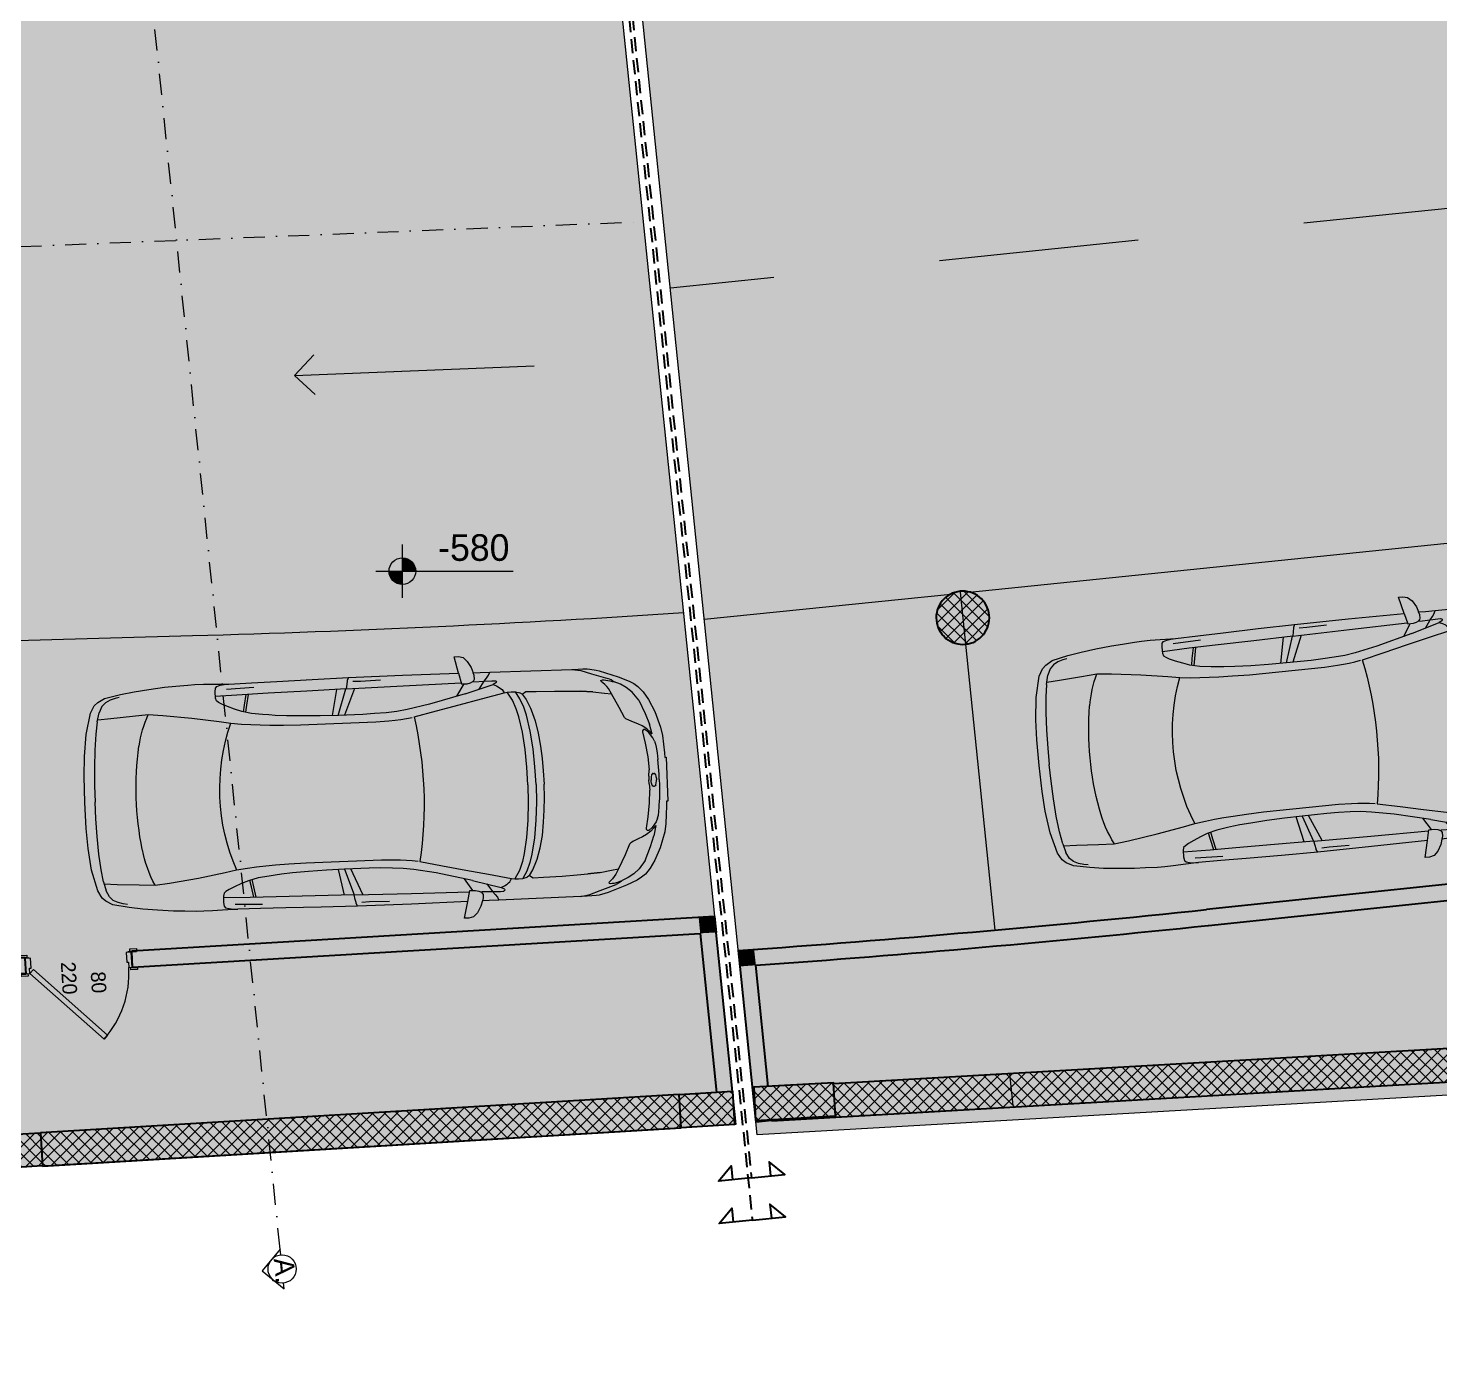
# Model space of a CAD drawing. Header units: millimetres. Extents: x 635850 to 824661, y -5878409 to -5774454.
# Drawn here: x 673548 to 684148, y -5827217 to -5817162 of the extents above; entities that cross this region are included whole.
import ezdxf

# ---------------------------------------------------------------- set-up
doc = ezdxf.new("R2010")
doc.units = ezdxf.units.MM
doc.header["$MEASUREMENT"] = 0
for name, pattern in [('A - Long Dashed', [2750, 1500, -1250]), ('Dot & Dashed', [335.138881, 158.75, -88.194444, 0, -88.194437]), ('Hidden Line', [158.75, 105.833333, -52.916667])]:
    doc.linetypes.add(name, pattern=pattern)
for name, color, linetype, lineweight, true_color in [('0_Pen_No__102', 7, 'Continuous', 13, 0xcccccc), ('0_Pen_No__82', 7, 'Continuous', 20, 0xaaaaaa), ('A - Ndertesa 1 - Veturat_Pen_No__102', 7, 'Continuous', 13, 0xcccccc), ('A - Ndertesa 2 - 2D Drafting_Pen_No__102', 7, 'Continuous', 13, 0xcccccc), ('A - Ndertesa 2 - 2D Drafting_Pen_No__82', 7, 'Continuous', 20, 0xaaaaaa), ('A - Ndertesa 2 - Muret_Pen_No__102', 7, 'Continuous', 13, 0xcccccc), ('A - Ndertesa 2 - Muret_Pen_No__82', 7, 'Continuous', 20, 0xaaaaaa), ('A - Ndertesa 2 - Veturat_Pen_No__102', 7, 'Continuous', 13, 0xcccccc), ('A - Ndertesa 2 - Vija e Prerjes_Pen_No__48', 7, 'Continuous', 25, 0xa80f02), ('A - Ndertesa 3 - Bodrumi -1_Pen_No__102', 7, 'Continuous', 13, 0xcccccc), ('A - Ndertesa 3 - Veturat_Pen_No__102', 7, 'Continuous', 13, 0xcccccc), ('A - Ndertesa 3 -Muret_Pen_No__82', 7, 'Continuous', 20, 0xaaaaaa), ('ARCHICAD Door Markers_Pen_No__112', 7, 'Continuous', 13, 0xd5aaaa)]:
    doc.layers.add(name, color=color, linetype=linetype, lineweight=lineweight, true_color=true_color)
for name, color, linetype, lineweight in [('0_Pen_No__22', 8, 'Continuous', 35), ('A - Ndertesa 2 - 2D Drafting_Pen_No__121', 255, 'Continuous', 0), ('A - Ndertesa 2 - 2D Drafting_Pen_No__2', 8, 'Continuous', 15), ('A - Ndertesa 2 - 2D Drafting_Pen_No__6', 5, 'Continuous', 35), ('A - Ndertesa 2 - Kuotat_Pen_No__101', 252, 'Continuous', 13), ('A - Ndertesa 2 - Muret_Pen_No__22', 8, 'Continuous', 35), ('A - Ndertesa 3 -Muret_Pen_No__22', 8, 'Continuous', 35), ('A - Ndërtesa 2 - Shtyllat_Pen_No__101', 252, 'Continuous', 13), ('A - Ndërtesa 2 - Shtyllat_Pen_No__22', 8, 'Continuous', 35), ('A-Ndertesa 3-Fill Bodrumi_Pen_No__121', 255, 'Continuous', 0), ('A-Ndertesa 3-Fill Bodrumi_Pen_No__2', 8, 'Continuous', 15), ('A-Ndertesa 3-Shyllat ndihmese_Pen_No__101', 252, 'Continuous', 13), ('A-Ndertesa 3-Shyllat ndihmese_Pen_No__22', 8, 'Continuous', 35), ('ARCHICAD Doors_Pen_No__22', 8, 'Continuous', 35), ('ARCHICAD Doors_Pen_No__42', 8, 'Continuous', 25), ('Drawing & Figure_Pen_No__6', 5, 'Continuous', 35)]:
    doc.layers.add(name, color=color, linetype=linetype, lineweight=lineweight)
for name, color, linetype in [('A - Ndertesa 2 - 2D Drafting', 7, 'Continuous'), ('A - Ndertesa 2 - Kuotat', 7, 'Continuous'), ('A - Ndertesa 2 - Muret', 7, 'Continuous'), ('A - Ndertesa 2 - Vija e Prerjes', 7, 'Continuous'), ('A - Ndertesa 3 -Muret', 7, 'Continuous'), ('A - Ndërtesa 2 - Shtyllat', 7, 'Continuous'), ('A-Ndertesa 3-Shyllat ndihmese', 7, 'Continuous'), ('ARCHICAD Door Markers', 7, 'Continuous'), ('ARCHICAD Doors', 7, 'Continuous')]:
    doc.layers.add(name, color=color, linetype=linetype)
doc.styles.add('GENERATED_STYLE_1', font='GOTHIC.TTF')
pattern_1 = [(45, (664183.82, -5827429.525), (-45.96194, 45.96194), []), (135, (664183.82, -5827429.525), (45.96194, 45.96194), [])]

# ---------------------------------------------------------------- blocks, each defined once
blk = doc.blocks.new('Wall_68', base_point=(648435, -5827217))
at = {"layer": 'A - Ndertesa 2 - Muret_Pen_No__82', "linetype": 'Continuous', "lineweight": 20, "true_color": 0xaaaaaa}
h = blk.add_hatch(dxfattribs=at)
h.set_pattern_fill('Concrete_Block', color=253, style=0, pattern_type=2)
h.set_pattern_definition(pattern_1)
h.paths.add_polyline_path([(673641, -5825459), (673656, -5825709), (678452, -5825422), (678437, -5825172)])
at = {"layer": 'A - Ndertesa 2 - Muret_Pen_No__22', "color": 8, "linetype": 'Continuous', "lineweight": 35, "flags": 128}
for points in [[(678437, -5825172), (673641, -5825459)], [(673656, -5825709), (678452, -5825422)]]:
    blk.add_lwpolyline(points, dxfattribs=at)
blk = doc.blocks.new('Door 25_2')
at = {"layer": 'ARCHICAD Doors_Pen_No__22', "color": 8, "linetype": 'Continuous', "lineweight": 35}
for p, q in [((-400, 0), (-437, 0)), ((-400, 0), (-437, 0)), ((-400, 0), (-400, -115)), ((-400, 0), (-400, -115)), ((400, 0), (400, -115)), ((400, 0), (400, -115)), ((400, 0), (437, 0)), ((400, 0), (437, 0)), ((-400, -120), (-437, -120)), ((-400, -120), (-437, -120)), ((-400, -115), (-400, -120)), ((-400, -115), (-400, -120)), ((400, -115), (400, -120)), ((400, -115), (400, -120)), ((400, -120), (437, -120)), ((400, -120), (437, -120))]:
    blk.add_line(p, q, dxfattribs=at)
at = {"layer": 'ARCHICAD Doors_Pen_No__42', "color": 8, "linetype": 'Continuous', "lineweight": 25}
for p, q in [((-182, 498), (-154, 526)), ((344, -28), (-182, 498)), ((-154, 526), (372, 0)), ((-437, 0), (-437, 19)), ((-437, 19), (-387, 19)), ((-387, 0), (-437, 0)), ((-372, 0), (-400, 0)), ((-400, 0), (-400, -115)), ((-387, 19), (-387, 0)), ((-372, -40), (-372, 0)), ((372, 0), (344, -28)), ((400, 0), (372, 0)), ((372, 0), (372, -40)), ((387, 19), (437, 19)), ((387, 0), (387, 19)), ((437, 0), (387, 0)), ((400, -115), (400, 0)), ((437, 19), (437, 0)), ((-360, -40), (-372, -40)), ((-360, -115), (-360, -40)), ((372, -40), (360, -40)), ((360, -40), (360, -115)), ((-437, -139), (-437, -120)), ((-437, -120), (-387, -120)), ((-387, -139), (-437, -139)), ((-400, -120), (-400, -115)), ((-400, -115), (-375, -115)), ((-400, -115), (-360, -115)), ((-375, -120), (-400, -120)), ((-387, -120), (-387, -139)), ((-375, -115), (-375, -120)), ((360, -115), (400, -115)), ((375, -120), (375, -115)), ((375, -115), (400, -115)), ((400, -120), (375, -120)), ((387, -120), (437, -120)), ((387, -139), (387, -120)), ((437, -139), (387, -139)), ((400, -115), (400, -120)), ((437, -120), (437, -139))]:
    blk.add_line(p, q, dxfattribs=at)
blk.add_arc((372, 0), 744, 135, 180, dxfattribs=at)
blk = doc.blocks.new('D Marker 25_7')
at = {"layer": 'ARCHICAD Door Markers_Pen_No__112', "color": 9, "lineweight": 13, "true_color": 0xd5aaaa, "char_height": 110, "attachment_point": 7, "rotation": 270, "style": 'GENERATED_STYLE_1'}
for s, insert in [('\\A1;{\\pql;\\pt0;\\fCentury Gothic|b0|i0|c0|p34;220\\fCentury Gothic|b0|i0|c0|p34;\\A1{\\H.66x;\\S^  ;}\\fCentury Gothic|b0|i0|c0|p34;\\fCentury Gothic|b0|i0|c0|p34;}', (-168, -50)), ('\\A1;{\\pql;\\pt0;\\fCentury Gothic|b0|i0|c0|p34;80\\fCentury Gothic|b0|i0|c0|p34;\\A1{\\H.66x;\\S^  ;}\\fCentury Gothic|b0|i0|c0|p34;\\fCentury Gothic|b0|i0|c0|p34;}', (52, -136))]:
    blk.add_mtext(s, dxfattribs=dict(at, insert=insert))
blk = doc.blocks.new('Wall_76', base_point=(657687, -5825213))
at = {"layer": 'A - Ndertesa 2 - Muret_Pen_No__102', "linetype": 'Continuous', "lineweight": 0, "true_color": 0xcccccc}
for points in [[(674325, -5824097), (674332, -5824217), (678594, -5823962), (678582, -5823842)], [(678582, -5823842), (678594, -5823962), (678702, -5823835)], [(678594, -5823962), (678714, -5823955), (678702, -5823835)], [(673007, -5824176), (673014, -5824296), (673533, -5824265), (673526, -5824145)], [(663934, -5824719), (663941, -5824838), (672215, -5824343), (672208, -5824224)], [(658798, -5825026), (658805, -5825146), (663142, -5824886), (663135, -5824766)], [(657675, -5825093), (657807, -5825205), (657795, -5825086)], [(657675, -5825093), (657687, -5825213), (657807, -5825205)], [(657795, -5825086), (657807, -5825205), (658007, -5825193), (658000, -5825074)]]:
    blk.add_hatch(color=254, dxfattribs=at).paths.add_polyline_path(points)
at = {"layer": 'A - Ndertesa 2 - Muret_Pen_No__22', "color": 8, "linetype": 'Continuous', "lineweight": 35}
for p, q in [((673007, -5824176), (673044, -5824174)), ((673007, -5824181), (673007, -5824176)), ((673526, -5824145), (673489, -5824147)), ((673526, -5824150), (673526, -5824145)), ((673533, -5824265), (673526, -5824150)), ((674325, -5824097), (674362, -5824095)), ((674325, -5824102), (674325, -5824097)), ((674332, -5824217), (674325, -5824102)), ((672208, -5824224), (672171, -5824226)), ((672209, -5824229), (672208, -5824224)), ((672215, -5824343), (672209, -5824229)), ((673014, -5824296), (673007, -5824181)), ((673533, -5824265), (673496, -5824267)), ((674332, -5824217), (674369, -5824215)), ((672215, -5824343), (672179, -5824346)), ((673014, -5824296), (673051, -5824294)), ((663135, -5824766), (663098, -5824769)), ((663136, -5824771), (663135, -5824766)), ((663142, -5824886), (663136, -5824771)), ((663934, -5824719), (663971, -5824716)), ((663934, -5824724), (663934, -5824719)), ((663941, -5824838), (663934, -5824724)), ((663142, -5824886), (663105, -5824888)), ((663941, -5824838), (663978, -5824836)), ((658798, -5825026), (658835, -5825024)), ((658000, -5825074), (657963, -5825076)), ((658000, -5825079), (658000, -5825074)), ((658007, -5825193), (658000, -5825079)), ((658799, -5825031), (658798, -5825026)), ((658805, -5825146), (658799, -5825031)), ((658007, -5825193), (657970, -5825196)), ((658805, -5825146), (658842, -5825143))]:
    blk.add_line(p, q, dxfattribs=at)
at = {"layer": 'A - Ndertesa 2 - Muret_Pen_No__22', "color": 8, "linetype": 'Continuous', "lineweight": 35, "flags": 128}
for points in [[(678702, -5823835), (674325, -5824097)], [(678702, -5823835), (678714, -5823955)], [(674332, -5824217), (678594, -5823962)], [(673526, -5824145), (673007, -5824176)], [(672208, -5824224), (663934, -5824719)], [(673334, -5824277), (673533, -5824265)], [(668135, -5824588), (672215, -5824343)], [(673014, -5824296), (673214, -5824284)], [(663941, -5824838), (668015, -5824595)], [(663135, -5824766), (658798, -5825026)], [(658805, -5825146), (662823, -5824905)], [(662943, -5824898), (663142, -5824886)], [(658000, -5825074), (657675, -5825093)], [(657675, -5825093), (657687, -5825213)], [(657807, -5825205), (658007, -5825193)]]:
    blk.add_lwpolyline(points, dxfattribs=at)
at = {"layer": 'ARCHICAD Door Markers', "color": 161, "lineweight": 25, "true_color": 0x40a5ff, "rotation": 3.423187682940103}
for p in [(673925, -5824121), (672608, -5824200), (663534, -5824743), (658399, -5825050)]:
    blk.add_blockref('D Marker 25_7', p, dxfattribs=at)
at = {"layer": 'ARCHICAD Doors', "color": 21, "linetype": 'Continuous', "lineweight": 18, "true_color": 0xff9955, "xscale": -1, "zscale": 1000, "rotation": 183.4231876829401}
blk.add_blockref('Door 25_2', (672615, -5824320), dxfattribs=at)
at = {"layer": 'ARCHICAD Doors', "color": 21, "linetype": 'Continuous', "lineweight": 18, "true_color": 0xff9955, "zscale": 1000, "rotation": 183.4231876829401}
for p in [(673932, -5824241), (663542, -5824862), (658406, -5825170)]:
    blk.add_blockref('Door 25_2', p, dxfattribs=at)
blk = doc.blocks.new('Wall_86', base_point=(678837, -5825148))
at = {"layer": 'A - Ndertesa 2 - Muret_Pen_No__102', "linetype": 'Continuous', "lineweight": 0, "true_color": 0xcccccc}
blk.add_hatch(color=254, dxfattribs=at).paths.add_polyline_path([(678714, -5823955), (678594, -5823962), (678717, -5825156), (678837, -5825148)])
at = {"layer": 'A - Ndertesa 2 - Muret_Pen_No__22', "color": 8, "linetype": 'Continuous', "lineweight": 35, "flags": 128}
for points in [[(678594, -5823962), (678717, -5825156)], [(678837, -5825148), (678714, -5823955)]]:
    blk.add_lwpolyline(points, dxfattribs=at)
blk = doc.blocks.new('Wall_92', base_point=(706796, -5823780))
at = {"layer": 'A - Ndertesa 3 -Muret_Pen_No__82', "linetype": 'Continuous', "lineweight": 20, "true_color": 0xaaaaaa}
h = blk.add_hatch(dxfattribs=at)
h.set_pattern_fill('Concrete_Block', color=253, style=0, pattern_type=2)
h.set_pattern_definition(pattern_1)
h.paths.add_polyline_path([(679610, -5825333), (679131, -5825361), (679132, -5825369), (687240, -5824904), (687226, -5824654), (679596, -5825092)])
at = {"layer": 'A - Ndertesa 3 -Muret_Pen_No__22', "color": 8, "linetype": 'Continuous', "lineweight": 35, "flags": 128}
for points in [[(687226, -5824654), (679596, -5825092)], [(679132, -5825369), (687240, -5824904)]]:
    blk.add_lwpolyline(points, dxfattribs=at)
blk = doc.blocks.new('Door 25')
at = {"layer": 'ARCHICAD Doors_Pen_No__22', "color": 8, "linetype": 'Continuous', "lineweight": 35}
for p, q in [((-400, 5), (-437, 5)), ((-400, 5), (-437, 5)), ((-400, 0), (-400, 5)), ((-400, 0), (-400, 5)), ((-400, -115), (-400, 0)), ((-400, -115), (-400, 0)), ((400, 0), (400, 5)), ((400, 0), (400, 5)), ((400, 5), (437, 5)), ((400, 5), (437, 5)), ((400, -115), (400, 0)), ((400, -115), (400, 0)), ((-400, -115), (-437, -115)), ((-400, -115), (-437, -115)), ((400, -115), (437, -115)), ((400, -115), (437, -115))]:
    blk.add_line(p, q, dxfattribs=at)
at = {"layer": 'ARCHICAD Doors_Pen_No__42', "color": 8, "linetype": 'Continuous', "lineweight": 25}
for p, q in [((-182, 498), (-154, 526)), ((344, -28), (-182, 498)), ((-154, 526), (372, 0)), ((-387, 24), (-437, 24)), ((-437, 24), (-437, 5)), ((-437, 5), (-387, 5)), ((-375, 5), (-400, 5)), ((-400, 5), (-400, 0)), ((-400, 0), (-375, 0)), ((-372, 0), (-400, 0)), ((-400, 0), (-400, -115)), ((-387, 5), (-387, 24)), ((-375, 0), (-375, 5)), ((-372, -40), (-372, 0)), ((372, 0), (344, -28)), ((400, 0), (372, 0)), ((372, 0), (372, -40)), ((400, 5), (375, 5)), ((375, 5), (375, 0)), ((375, 0), (400, 0)), ((437, 24), (387, 24)), ((387, 24), (387, 5)), ((387, 5), (437, 5)), ((400, 0), (400, 5)), ((400, -115), (400, 0)), ((437, 5), (437, 24)), ((-360, -40), (-372, -40)), ((-360, -115), (-360, -40)), ((372, -40), (360, -40)), ((360, -40), (360, -115)), ((-387, -115), (-437, -115)), ((-437, -115), (-437, -134)), ((-437, -134), (-387, -134)), ((-400, -115), (-360, -115)), ((-387, -134), (-387, -115)), ((360, -115), (400, -115)), ((437, -115), (387, -115)), ((387, -115), (387, -134)), ((387, -134), (437, -134)), ((437, -134), (437, -115))]:
    blk.add_line(p, q, dxfattribs=at)
blk.add_arc((372, 0), 744, 135, 180, dxfattribs=at)
blk = doc.blocks.new('D Marker 25_2')
at = {"layer": 'ARCHICAD Door Markers_Pen_No__112', "color": 9, "lineweight": 13, "true_color": 0xd5aaaa, "char_height": 110, "attachment_point": 7, "rotation": 90, "style": 'GENERATED_STYLE_1'}
for s, insert in [('\\A1;{\\pql;\\pt0;\\fCentury Gothic|b0|i0|c0|p34;80\\fCentury Gothic|b0|i0|c0|p34;\\A1{\\H.66x;\\S^  ;}\\fCentury Gothic|b0|i0|c0|p34;\\fCentury Gothic|b0|i0|c0|p34;}', (-52, 16)), ('\\A1;{\\pql;\\pt0;\\fCentury Gothic|b0|i0|c0|p34;220\\fCentury Gothic|b0|i0|c0|p34;\\A1{\\H.66x;\\S^  ;}\\fCentury Gothic|b0|i0|c0|p34;\\fCentury Gothic|b0|i0|c0|p34;}', (168, -70))]:
    blk.add_mtext(s, dxfattribs=dict(at, insert=insert))
blk = doc.blocks.new('Wall_119', base_point=(706735, -5821229))
at = {"layer": '0_Pen_No__102', "linetype": 'Continuous', "lineweight": 0, "true_color": 0xcccccc}
for points in [[(706520, -5821252), (706533, -5821371), (706628, -5821361), (706616, -5821242)], [(700299, -5821904), (700311, -5822024), (705737, -5821455), (705725, -5821335)], [(700083, -5821927), (700095, -5822046), (700192, -5822036), (700180, -5821917)], [(693767, -5822590), (693780, -5822709), (699300, -5822130), (699287, -5822011)], [(687204, -5823278), (687216, -5823397), (692984, -5822792), (692972, -5822673)], [(682397, -5823782), (682410, -5823902), (686420, -5823481), (686408, -5823362)]]:
    blk.add_hatch(color=254, dxfattribs=at).paths.add_polyline_path(points)
at = {"layer": '0_Pen_No__22', "color": 8, "linetype": 'Continuous', "lineweight": 35}
for p, q in [((706520, -5821252), (706557, -5821248)), ((706520, -5821252), (706532, -5821366)), ((705725, -5821335), (705688, -5821339)), ((705725, -5821335), (705737, -5821450)), ((706532, -5821366), (706533, -5821371)), ((706533, -5821371), (706570, -5821367)), ((705737, -5821455), (705700, -5821459)), ((705737, -5821450), (705737, -5821455)), ((700083, -5821927), (700120, -5821923)), ((700083, -5821927), (700095, -5822042)), ((699287, -5822011), (699250, -5822014)), ((699287, -5822011), (699299, -5822125)), ((700095, -5822042), (700095, -5822046)), ((700095, -5822046), (700132, -5822043)), ((699300, -5822130), (699263, -5822134)), ((699299, -5822125), (699300, -5822130)), ((693767, -5822590), (693804, -5822586)), ((692972, -5822673), (692935, -5822677)), ((692972, -5822673), (692984, -5822787)), ((693767, -5822590), (693779, -5822704)), ((692984, -5822792), (692948, -5822796)), ((692984, -5822787), (692984, -5822792)), ((693779, -5822704), (693780, -5822709)), ((693780, -5822709), (693817, -5822705)), ((687204, -5823278), (687240, -5823274)), ((687204, -5823278), (687216, -5823393)), ((686408, -5823362), (686371, -5823365)), ((686408, -5823362), (686420, -5823476)), ((687216, -5823393), (687216, -5823397)), ((687216, -5823397), (687253, -5823394)), ((686420, -5823481), (686384, -5823485)), ((686420, -5823476), (686420, -5823481))]:
    blk.add_line(p, q, dxfattribs=at)
at = {"layer": '0_Pen_No__22', "color": 8, "linetype": 'Continuous', "lineweight": 35, "flags": 128}
for points in [[(706616, -5821242), (706520, -5821252)], [(705725, -5821335), (700299, -5821904)], [(706533, -5821371), (706628, -5821361)], [(700311, -5822024), (705737, -5821455)], [(700180, -5821917), (700083, -5821927)], [(699287, -5822011), (693767, -5822590)], [(700095, -5822046), (700192, -5822036)], [(693999, -5822686), (699300, -5822130)], [(692972, -5822673), (687204, -5823278)], [(687435, -5823375), (692984, -5822792)], [(693780, -5822709), (693879, -5822699)], [(686408, -5823362), (682397, -5823782)], [(687216, -5823397), (687316, -5823387)], [(682410, -5823902), (686420, -5823481)]]:
    blk.add_lwpolyline(points, dxfattribs=at)
at = {"layer": 'ARCHICAD Door Markers', "color": 161, "lineweight": 25, "true_color": 0x40a5ff, "rotation": 185.9883598797907}
for p in [(706135, -5821413), (699697, -5822088), (693382, -5822751), (686818, -5823439)]:
    blk.add_blockref('D Marker 25_2', p, dxfattribs=at)
at = {"layer": 'ARCHICAD Doors', "color": 21, "linetype": 'Continuous', "lineweight": 18, "true_color": 0xff9955, "xscale": -0.9999999999999997, "zscale": 1000, "rotation": 185.9883598797907}
for p in [(706134, -5821408), (699697, -5822083), (693382, -5822746), (686818, -5823434)]:
    blk.add_blockref('Door 25', p, dxfattribs=at)
blk = doc.blocks.new('Wall_120', base_point=(678881, -5824090))
at = {"layer": '0_Pen_No__102', "linetype": 'Continuous', "lineweight": 0, "true_color": 0xcccccc}
for points in [[(679013, -5824201, 0.008308), (682410, -5823902), (682397, -5823782, -0.008318), (679000, -5824082)], [(679000, -5824082, -0.000293), (678881, -5824090), (679013, -5824201)], [(679013, -5824201), (678881, -5824090), (678893, -5824210, 0.000292)]]:
    blk.add_hatch(color=254, dxfattribs=at).paths.add_polyline_path(points)
at = {"layer": '0_Pen_No__22', "color": 8, "linetype": 'Continuous', "lineweight": 35, "flags": 128}
blk.add_lwpolyline([(678881, -5824090), (678893, -5824210)], dxfattribs=at)
at = {"layer": '0_Pen_No__22', "color": 8, "linetype": 'Continuous', "lineweight": 35}
for radius, start in [(102500, 274.01505), (102620, 274.08424)]:
    blk.add_arc((671704, -5721842), radius, start, 275.98836, dxfattribs=at)
blk = doc.blocks.new('Wall_121', base_point=(678881, -5824090))
at = {"layer": '0_Pen_No__102', "linetype": 'Continuous', "lineweight": 0, "true_color": 0xcccccc}
for points in [[(678893, -5824210), (679011, -5825359), (678997, -5825118), (679106, -5825112), (679013, -5824201, -0.000292)], [(679012, -5825368), (679013, -5825377), (679132, -5825365), (679131, -5825361)]]:
    blk.add_hatch(color=254, dxfattribs=at).paths.add_polyline_path(points)
at = {"layer": '0_Pen_No__22', "color": 8, "linetype": 'Continuous', "lineweight": 35, "flags": 128}
for points in [[(678893, -5824210), (679011, -5825359)], [(679106, -5825112), (679013, -5824201)], [(679012, -5825368), (679013, -5825377)], [(679013, -5825377), (679132, -5825365)], [(679132, -5825365), (679131, -5825361)]]:
    blk.add_lwpolyline(points, dxfattribs=at)
blk = doc.blocks.new('Column_71', base_point=(673449, -5825596))
at = {"layer": 'A - Ndërtesa 2 - Shtyllat_Pen_No__101', "linetype": 'Continuous', "lineweight": 13}
h = blk.add_hatch(dxfattribs=at)
h.set_pattern_fill('Concrete_Block', color=252, style=0, pattern_type=2)
h.set_pattern_definition(pattern_1)
h.paths.add_polyline_path([(673242, -5825483), (673257, -5825733), (673656, -5825709), (673641, -5825459)])
at = {"layer": 'A - Ndërtesa 2 - Shtyllat_Pen_No__22', "color": 8, "linetype": 'Continuous', "lineweight": 35, "flags": 128}
blk.add_lwpolyline([(673242, -5825483), (673641, -5825459), (673656, -5825709), (673257, -5825733)], close=True, dxfattribs=at)
blk = doc.blocks.new('Column_72', base_point=(678644, -5825285))
at = {"layer": 'A - Ndërtesa 2 - Shtyllat_Pen_No__101', "linetype": 'Continuous', "lineweight": 13}
h = blk.add_hatch(dxfattribs=at)
h.set_pattern_fill('Concrete_Block', color=252, style=0, pattern_type=2)
h.set_pattern_definition(pattern_1)
h.paths.add_polyline_path([(678437, -5825172), (678452, -5825422), (678851, -5825398), (678837, -5825148)])
at = {"layer": 'A - Ndërtesa 2 - Shtyllat_Pen_No__22', "color": 8, "linetype": 'Continuous', "lineweight": 35, "flags": 128}
blk.add_lwpolyline([(678437, -5825172), (678837, -5825148), (678851, -5825398), (678452, -5825422)], close=True, dxfattribs=at)
blk = doc.blocks.new('Column_147', base_point=(680565, -5821591))
at = {"layer": 'A-Ndertesa 3-Shyllat ndihmese_Pen_No__101', "linetype": 'Continuous', "lineweight": 13}
h = blk.add_hatch(dxfattribs=at)
h.set_pattern_fill('Concrete_Block', color=252, style=0, pattern_type=2)
h.set_pattern_definition(pattern_1)
h.paths.add_polyline_path([(680367, -5821611, 0.414214), (680586, -5821790, 0.414214), (680764, -5821571, 0.414214), (680545, -5821392, 0.414214)])
at = {"layer": 'A-Ndertesa 3-Shyllat ndihmese_Pen_No__22', "color": 8, "linetype": 'Continuous', "lineweight": 35, "flags": 128}
blk.add_lwpolyline([(680367, -5821611, 0.414214), (680586, -5821790, 0.414214), (680764, -5821571, 0.414214), (680545, -5821392, 0.414214)], format="xyb", close=True, dxfattribs=at)
blk = doc.blocks.new('Column_152', base_point=(679304, -5825226))
at = {"layer": 'A-Ndertesa 3-Shyllat ndihmese_Pen_No__101', "linetype": 'Continuous', "lineweight": 13}
h = blk.add_hatch(dxfattribs=at)
h.set_pattern_fill('Concrete_Block', color=252, style=0, pattern_type=2)
h.set_pattern_definition(pattern_1)
h.paths.add_polyline_path([(679011, -5825368), (679610, -5825333), (679596, -5825084), (678997, -5825118)])
at = {"layer": 'A-Ndertesa 3-Shyllat ndihmese_Pen_No__22', "color": 8, "linetype": 'Continuous', "lineweight": 35, "flags": 128}
blk.add_lwpolyline([(679011, -5825368), (679610, -5825333), (679596, -5825084), (678997, -5825118)], close=True, dxfattribs=at)
blk = doc.blocks.new('Car 05 25')
at = {"layer": 'A - Ndertesa 1 - Veturat_Pen_No__102', "color": 254, "linetype": 'Continuous', "lineweight": 13, "true_color": 0xcccccc}
for p, q in [((1130, 859), (1121, 838)), ((1958, 858), (1977, 777)), ((2075, 836), (2068, 858)), ((2182, 834), (2193, 856)), ((2808, 853), (2877, 843)), ((-701, 743), (-729, 716)), ((-665, 761), (-701, 743)), ((-627, 772), (-665, 761)), ((-595, 778), (-627, 772)), ((125, 791), (129, 820)), ((126, 744), (125, 791)), ((327, 762), (125, 756)), ((132, 723), (126, 744)), ((129, 820), (139, 832)), ((139, 832), (165, 840)), ((165, 840), (195, 844)), ((195, 844), (231, 846)), ((211, 809), (418, 816)), ((522, 765), (327, 762)), ((355, 762), (339, 683)), ((373, 763), (357, 683)), ((814, 769), (522, 765)), ((1109, 774), (814, 769)), ((1036, 773), (997, 579)), ((1042, 578), (1108, 774)), ((1173, 775), (1090, 578)), ((1115, 809), (1109, 774)), ((1109, 774), (1538, 780)), ((1120, 833), (1115, 809)), ((1121, 838), (1120, 836)), ((1120, 836), (1120, 833)), ((1163, 830), (1220, 829)), ((1220, 829), (1370, 831)), ((1538, 780), (1975, 786)), ((1939, 686), (1996, 777)), ((1977, 777), (2020, 777)), ((2000, 702), (2214, 763)), ((2020, 777), (2044, 783)), ((2044, 783), (2063, 792)), ((2063, 792), (2070, 800)), ((2069, 788), (2065, 794)), ((2069, 788), (2148, 790)), ((2070, 800), (2075, 809)), ((2075, 809), (2075, 836)), ((2107, 732), (2148, 790)), ((2148, 790), (2167, 814)), ((2148, 790), (2206, 792)), ((2167, 814), (2182, 834)), ((2206, 792), (2227, 791)), ((2227, 770), (2214, 763)), ((2214, 763), (2238, 752)), ((2227, 791), (2233, 790)), ((2234, 774), (2227, 770)), ((2233, 790), (2238, 787)), ((2238, 777), (2234, 774)), ((2241, 784), (2238, 787)), ((2238, 777), (2241, 781)), ((2238, 752), (2259, 740)), ((2241, 781), (2241, 784)), ((2877, 843), (2954, 814)), ((2904, 833), (2905, 833)), ((2954, 814), (3076, 775)), ((3022, 758), (3024, 762)), ((3024, 754), (3022, 758)), ((3024, 762), (3035, 765)), ((3038, 743), (3024, 754)), ((3035, 765), (3047, 764)), ((3051, 731), (3038, 743)), ((3047, 764), (3061, 763)), ((3061, 763), (3090, 757)), ((3100, 763), (3076, 775)), ((3090, 757), (3108, 751)), ((3114, 753), (3100, 763)), ((3108, 751), (3123, 746)), ((3123, 746), (3114, 753)), ((3170, 727), (3123, 746)), ((-768, 602), (-751, 670)), ((-729, 716), (-751, 670)), ((-501, 634), (-383, 642)), ((-383, 642), (-274, 631)), ((147, 711), (132, 723)), ((171, 697), (147, 711)), ((213, 677), (171, 697)), ((266, 655), (213, 677)), ((319, 636), (266, 655)), ((393, 618), (319, 636)), ((339, 683), (330, 634)), ((357, 683), (347, 629)), ((2000, 702), (1730, 634)), ((1953, 621), (2122, 660)), ((2122, 660), (2294, 698)), ((2259, 740), (2269, 731)), ((2269, 731), (2279, 722)), ((2279, 722), (2294, 698)), ((2294, 698), (2317, 701)), ((2294, 698), (2294, 698)), ((2317, 701), (2346, 703)), ((2355, 640), (2317, 701)), ((2346, 703), (2379, 702)), ((2380, 575), (2355, 640)), ((2410, 649), (2379, 702)), ((2379, 702), (2411, 694)), ((2436, 583), (2410, 649)), ((2411, 694), (2411, 694)), ((2429, 682), (2411, 694)), ((2429, 682), (2457, 700)), ((2429, 682), (2429, 682)), ((2429, 682), (2457, 640)), ((2457, 700), (2535, 698)), ((2457, 640), (2487, 574)), ((2535, 698), (2535, 698)), ((2535, 698), (2673, 696)), ((2673, 696), (2787, 691)), ((2787, 691), (2868, 687)), ((2868, 687), (2960, 679)), ((2960, 679), (2868, 687)), ((2960, 679), (3047, 666)), ((3047, 666), (3100, 657)), ((3065, 715), (3051, 731)), ((3077, 698), (3065, 715)), ((3100, 657), (3077, 698)), ((3153, 554), (3100, 657)), ((3212, 701), (3170, 727)), ((3254, 663), (3212, 701)), ((3302, 603), (3254, 663)), ((-768, 602), (-783, 510)), ((-764, 617), (-666, 624)), ((-666, 624), (-501, 634)), ((-274, 631), (-56, 601)), ((-56, 601), (146, 567)), ((146, 567), (233, 552)), ((233, 552), (315, 541)), ((315, 541), (384, 535)), ((384, 535), (454, 530)), ((475, 607), (393, 618)), ((454, 530), (526, 526)), ((521, 602), (475, 607)), ((570, 597), (521, 602)), ((653, 591), (570, 597)), ((773, 585), (653, 591)), ((907, 580), (773, 585)), ((1042, 578), (907, 580)), ((1228, 578), (1042, 578)), ((1316, 580), (1228, 578)), ((1403, 584), (1316, 580)), ((1484, 590), (1403, 584)), ((1562, 601), (1484, 590)), ((1511, 528), (1554, 533)), ((1554, 533), (1597, 541)), ((1730, 634), (1562, 601)), ((1597, 541), (1597, 541)), ((1611, 544), (1780, 582)), ((1780, 582), (1953, 621)), ((2397, 514), (2380, 575)), ((2454, 522), (2436, 583)), ((2487, 574), (2492, 562)), ((2492, 562), (2518, 477)), ((3190, 476), (3153, 554)), ((3302, 603), (3346, 501)), ((-783, 510), (-795, 391)), ((526, 526), (628, 522)), ((628, 522), (757, 518)), ((757, 518), (1323, 518)), ((1323, 518), (1420, 522)), ((1420, 522), (1467, 524)), ((1467, 524), (1511, 528)), ((2419, 396), (2397, 514)), ((2478, 401), (2454, 522)), ((2518, 477), (2538, 384)), ((3199, 467), (3190, 476)), ((3221, 454), (3199, 467)), ((3256, 439), (3221, 454)), ((3288, 425), (3256, 439)), ((3319, 408), (3288, 425)), ((3346, 501), (3374, 420)), ((-795, 391), (-802, 259)), ((2434, 266), (2419, 396)), ((2494, 269), (2478, 401)), ((2538, 384), (2551, 286)), ((3353, 384), (3319, 408)), ((3325, 377), (3321, 370)), ((3321, 370), (3321, 362)), ((3321, 362), (3338, 277)), ((3328, 380), (3325, 377)), ((3338, 379), (3328, 380)), ((3364, 358), (3338, 379)), ((3377, 360), (3353, 384)), ((3397, 316), (3364, 358)), ((3391, 344), (3374, 420)), ((3391, 344), (3377, 360)), ((-802, 259), (-807, 125)), ((2442, 132), (2434, 266)), ((2503, 133), (2494, 269)), ((2551, 286), (2560, 194)), ((3338, 277), (3352, 173)), ((3408, 289), (3397, 316)), ((3408, 289), (3414, 267)), ((3414, 267), (3418, 243)), ((3418, 243), (3424, 201)), ((-807, 125), (-808, 0)), ((2444, 0), (2442, 132)), ((2506, 0), (2503, 133)), ((2560, 194), (2564, 101)), ((3352, 173), (3358, 76)), ((3424, 201), (3428, 152)), ((3432, 40), (3428, 152)), ((-807, -125), (-808, 0)), ((2444, 0), (2442, -132)), ((2564, 101), (2566, 0)), ((2564, -101), (2566, 0)), ((3354, 28), (3358, 76)), ((3354, 28), (3354, -1)), ((3354, -28), (3354, 1)), ((3371, 12), (3370, -1)), ((3371, -12), (3370, 1)), ((3372, 24), (3371, 12)), ((3376, 39), (3372, 24)), ((3382, 47), (3376, 39)), ((3386, 48), (3382, 47)), ((3386, 48), (3394, 48)), ((3399, 47), (3394, 48)), ((3404, 39), (3399, 47)), ((3404, 39), (3408, 24)), ((3408, 24), (3410, 8)), ((3410, 8), (3410, 0)), ((3432, 57), (3432, 57)), ((3432, 0), (3432, 40)), ((3432, 0), (3432, -40)), ((2506, 0), (2503, -133)), ((2560, -194), (2564, -101)), ((3352, -173), (3358, -76)), ((3354, -28), (3358, -76)), ((3372, -24), (3371, -12)), ((3376, -39), (3372, -24)), ((3382, -47), (3376, -39)), ((3386, -48), (3382, -47)), ((3386, -48), (3394, -48)), ((3399, -47), (3394, -48)), ((3404, -39), (3399, -47)), ((3404, -39), (3408, -24)), ((3408, -24), (3410, -8)), ((3410, -8), (3410, 0)), ((3432, -40), (3428, -152)), ((3432, -57), (3432, -57)), ((-802, -259), (-807, -125)), ((2442, -132), (2434, -266)), ((2503, -133), (2494, -269)), ((2551, -286), (2560, -194)), ((3338, -277), (3352, -173)), ((3418, -243), (3424, -201)), ((3424, -201), (3428, -152)), ((-795, -391), (-802, -259)), ((2434, -266), (2419, -396)), ((2494, -269), (2478, -401)), ((2538, -384), (2551, -286)), ((3321, -362), (3338, -277)), ((3397, -316), (3364, -358)), ((3408, -289), (3397, -316)), ((3408, -289), (3414, -267)), ((3414, -267), (3418, -243)), ((-783, -510), (-795, -391)), ((2419, -396), (2397, -514)), ((2478, -401), (2454, -522)), ((2518, -477), (2538, -384)), ((3319, -408), (3288, -425)), ((3353, -384), (3319, -408)), ((3321, -370), (3321, -362)), ((3325, -377), (3321, -370)), ((3328, -380), (3325, -377)), ((3338, -379), (3328, -380)), ((3364, -358), (3338, -379)), ((3346, -501), (3374, -420)), ((3377, -360), (3353, -384)), ((3391, -344), (3374, -420)), ((3391, -344), (3377, -360)), ((-768, -602), (-783, -510)), ((454, -530), (526, -526)), ((526, -526), (628, -522)), ((628, -522), (757, -518)), ((757, -518), (1323, -518)), ((1323, -518), (1420, -522)), ((1420, -522), (1467, -524)), ((1467, -524), (1511, -528)), ((1511, -528), (1554, -533)), ((2397, -514), (2380, -575)), ((2454, -522), (2436, -583)), ((2492, -562), (2518, -477)), ((3190, -476), (3153, -554)), ((3199, -467), (3190, -476)), ((3221, -454), (3199, -467)), ((3256, -439), (3221, -454)), ((3288, -425), (3256, -439)), ((3302, -603), (3346, -501)), ((-768, -602), (-751, -670)), ((-764, -617), (-666, -624)), ((-666, -624), (-501, -634)), ((-501, -634), (-383, -642)), ((-383, -642), (-274, -631)), ((-274, -631), (-56, -601)), ((-56, -601), (146, -567)), ((146, -567), (233, -552)), ((233, -552), (315, -541)), ((315, -541), (384, -535)), ((393, -618), (319, -636)), ((339, -683), (330, -634)), ((357, -683), (347, -629)), ((384, -535), (454, -530)), ((475, -607), (393, -618)), ((521, -602), (475, -607)), ((570, -597), (521, -602)), ((653, -591), (570, -597)), ((773, -585), (653, -591)), ((907, -580), (773, -585)), ((1042, -578), (907, -580)), ((1036, -773), (997, -579)), ((1042, -578), (1108, -774)), ((1228, -578), (1042, -578)), ((1173, -775), (1090, -578)), ((1316, -580), (1228, -578)), ((1403, -584), (1316, -580)), ((1484, -590), (1403, -584)), ((1562, -601), (1484, -590)), ((1554, -533), (1597, -541)), ((1730, -634), (1562, -601)), ((1597, -541), (1597, -541)), ((1611, -544), (1780, -582)), ((2000, -702), (1730, -634)), ((1780, -582), (1953, -621)), ((1953, -621), (2122, -660)), ((2380, -575), (2355, -640)), ((2436, -583), (2410, -649)), ((2457, -640), (2487, -574)), ((2487, -574), (2492, -562)), ((3153, -554), (3100, -657)), ((3302, -603), (3254, -663)), ((-729, -716), (-751, -670)), ((-701, -743), (-729, -716)), ((132, -723), (126, -744)), ((147, -711), (132, -723)), ((171, -697), (147, -711)), ((213, -677), (171, -697)), ((266, -655), (213, -677)), ((319, -636), (266, -655)), ((355, -762), (339, -683)), ((373, -763), (357, -683)), ((1939, -686), (1996, -777)), ((2000, -702), (2214, -763)), ((2107, -732), (2148, -790)), ((2122, -660), (2294, -698)), ((2238, -752), (2259, -740)), ((2259, -740), (2269, -731)), ((2269, -731), (2279, -722)), ((2279, -722), (2294, -698)), ((2294, -698), (2317, -701)), ((2294, -698), (2294, -698)), ((2355, -640), (2317, -701)), ((2317, -701), (2346, -703)), ((2346, -703), (2379, -702)), ((2410, -649), (2379, -702)), ((2379, -702), (2411, -694)), ((2429, -682), (2411, -694)), ((2411, -694), (2411, -694)), ((2429, -682), (2457, -640)), ((2429, -682), (2429, -682)), ((2429, -682), (2457, -700)), ((2457, -700), (2535, -698)), ((2535, -698), (2673, -696)), ((2535, -698), (2535, -698)), ((2673, -696), (2787, -691)), ((2787, -691), (2868, -687)), ((2868, -687), (2960, -679)), ((2960, -679), (2868, -687)), ((2960, -679), (3047, -666)), ((3051, -731), (3038, -743)), ((3047, -666), (3100, -657)), ((3065, -715), (3051, -731)), ((3077, -698), (3065, -715)), ((3100, -657), (3077, -698)), ((3170, -727), (3123, -746)), ((3212, -701), (3170, -727)), ((3254, -663), (3212, -701)), ((-665, -761), (-701, -743)), ((-627, -772), (-665, -761)), ((-595, -778), (-627, -772)), ((126, -744), (125, -791)), ((327, -762), (125, -756)), ((125, -791), (129, -820)), ((129, -820), (139, -832)), ((139, -832), (165, -840)), ((165, -840), (195, -844)), ((195, -844), (231, -846)), ((211, -809), (418, -816)), ((522, -765), (327, -762)), ((814, -769), (522, -765)), ((1109, -774), (814, -769)), ((1109, -774), (1538, -780)), ((1115, -809), (1109, -774)), ((1120, -833), (1115, -809)), ((1120, -836), (1120, -833)), ((1121, -838), (1120, -836)), ((1130, -859), (1121, -838)), ((1163, -830), (1220, -829)), ((1220, -829), (1370, -831)), ((1538, -780), (1975, -786)), ((1958, -858), (1977, -777)), ((1977, -777), (2020, -777)), ((2020, -777), (2044, -783)), ((2044, -783), (2063, -792)), ((2063, -792), (2070, -800)), ((2069, -788), (2065, -794)), ((2075, -836), (2068, -858)), ((2069, -788), (2148, -790)), ((2070, -800), (2075, -809)), ((2075, -809), (2075, -836)), ((2148, -790), (2167, -814)), ((2148, -790), (2206, -792)), ((2167, -814), (2182, -834)), ((2182, -834), (2193, -856)), ((2206, -792), (2227, -791)), ((2214, -763), (2238, -752)), ((2227, -770), (2214, -763)), ((2234, -774), (2227, -770)), ((2227, -791), (2233, -790)), ((2233, -790), (2238, -787)), ((2238, -777), (2234, -774)), ((2238, -777), (2241, -781)), ((2241, -784), (2238, -787)), ((2241, -781), (2241, -784)), ((2808, -853), (2877, -843)), ((2877, -843), (2954, -814)), ((2954, -814), (3076, -775)), ((3024, -754), (3022, -758)), ((3022, -758), (3024, -762)), ((3038, -743), (3024, -754)), ((3024, -762), (3035, -765)), ((3035, -765), (3047, -764)), ((3047, -764), (3061, -763)), ((3061, -763), (3090, -757)), ((3100, -763), (3076, -775)), ((3090, -757), (3108, -751)), ((3114, -753), (3100, -763)), ((3108, -751), (3123, -746)), ((3123, -746), (3114, -753))]:
    blk.add_line(p, q, dxfattribs=at)
at = {"layer": 'A - Ndertesa 1 - Veturat_Pen_No__102', "color": 254, "linetype": 'Continuous', "lineweight": 13, "true_color": 0xcccccc, "flags": 128}
blk.add_lwpolyline([(-483, -817), (-372, -830), (-252, -841), (-168, -845), (-78, -851), (-24, -852), (40, -852), (231, -846), (400, -848), (591, -852), (857, -856), (1130, -859), (1536, -860), (1958, -858), (1929, -983), (1961, -983), (1997, -975), (2027, -945), (2055, -898), (2068, -858), (2120, -857), (2193, -856), (2808, -853), (2856, -853), (2891, -853), (2923, -852), (2945, -849), (2990, -840), (3014, -833), (3154, -783), (3236, -748), (3269, -728), (3299, -706), (3337, -663), (3374, -604), (3418, -513), (3457, -393), (3468, -331), (3474, -264), (3478, -200), (3479, -165), (3490, -165), (3490, 165), (3479, 165), (3478, 200), (3474, 264), (3468, 331), (3457, 393), (3418, 513), (3374, 604), (3337, 663), (3299, 706), (3269, 728), (3236, 748), (3154, 783), (3014, 833), (2990, 840), (2945, 849), (2923, 852), (2891, 853), (2856, 853), (2808, 853), (2193, 856), (2120, 857), (2068, 858), (2055, 898), (2027, 945), (1997, 975), (1961, 983), (1929, 983), (1958, 858), (1536, 860), (1130, 859), (857, 856), (591, 852), (400, 848), (231, 846), (40, 852), (-24, 852), (-78, 851), (-168, 845), (-252, 841), (-372, 830), (-483, 817), (-585, 801), (-706, 776), (-758, 747), (-785, 722), (-815, 668), (-855, 511), (-875, 345), (-883, 195), (-885, 0), (-883, -195), (-875, -345), (-855, -511), (-815, -668), (-785, -722), (-758, -747), (-706, -776), (-585, -801)], close=True, dxfattribs=at)
at = {"layer": 'A - Ndertesa 1 - Veturat_Pen_No__102', "color": 254, "linetype": 'Continuous', "lineweight": 13, "true_color": 0xcccccc}
for centre, radius, start, end in [((493, 218), 973, 154.1545, 170.9117), ((1650, 0), 1520, 158.6992, 201.3008), ((-1245, 0), 2907, 349.2142, 10.7858), ((1856, -2), 2354, 170.8804, 189.9223), ((493, -218), 973, 191.2305, 205.8455)]:
    blk.add_arc(centre, radius, start, end, dxfattribs=at)
blk = doc.blocks.new('Polyline_24', base_point=(675548, -5819771))
at = {"layer": 'A - Ndertesa 2 - 2D Drafting_Pen_No__102', "color": 254, "linetype": 'Continuous', "lineweight": 13, "true_color": 0xcccccc}
for q in [(675692, -5819615), (675704, -5819915)]:
    blk.add_line((675548, -5819771), q, dxfattribs=at)
at = {"layer": 'A - Ndertesa 2 - 2D Drafting_Pen_No__102', "color": 254, "linetype": 'Continuous', "lineweight": 13, "true_color": 0xcccccc, "flags": 128}
blk.add_lwpolyline([(675548, -5819771), (677347, -5819699)], dxfattribs=at)
blk = doc.blocks.new('Dimension_3', base_point=(676358, -5821241))
at = {"layer": 'A - Ndertesa 2 - Kuotat_Pen_No__101', "linetype": 'Continuous', "lineweight": 13}
for points in [[(676358, -5821241), (676458, -5821241), (676450, -5821203), (676428, -5821170), (676396, -5821149), (676358, -5821141)], [(676358, -5821241), (676258, -5821241), (676265, -5821279), (676287, -5821312), (676320, -5821333), (676358, -5821341)]]:
    blk.add_hatch(color=252, dxfattribs=at).paths.add_polyline_path(points)
at = {"layer": 'A - Ndertesa 2 - Kuotat_Pen_No__101', "color": 252, "linetype": 'Continuous', "lineweight": 13}
for p, q in [((676358, -5821441), (676358, -5821041)), ((676158, -5821241), (676558, -5821241)), ((676558, -5821241), (677190, -5821241))]:
    blk.add_line(p, q, dxfattribs=at)
blk.add_circle((676358, -5821241), 100, dxfattribs=at)
at = {"layer": 'A - Ndertesa 2 - Kuotat_Pen_No__101', "color": 252, "lineweight": 13, "insert": (676627, -5821166), "char_height": 200, "attachment_point": 7, "style": 'GENERATED_STYLE_1'}
blk.add_mtext('\\A1;{\\pql;\\fCentury Gothic|b0|i0|c0|p34;-580}', dxfattribs=at)
blk = doc.blocks.new('Cutting Plane_1', base_point=(675455, -5826483))
at = {"layer": 'A - Ndertesa 2 - Vija e Prerjes_Pen_No__48', "color": 14, "linetype": 'Dot & Dashed', "lineweight": 25, "true_color": 0xa80f02}
blk.add_line((675440, -5826334), (671936, -5792174), dxfattribs=at)
at = {"layer": 'A - Ndertesa 2 - Vija e Prerjes_Pen_No__48', "color": 14, "linetype": 'Continuous', "lineweight": 25, "true_color": 0xa80f02}
for p, q in [((675440, -5826334), (675306, -5826498)), ((675444, -5826377), (675440, -5826334)), ((675306, -5826498), (675470, -5826632)), ((675470, -5826632), (675466, -5826588))]:
    blk.add_line(p, q, dxfattribs=at)
blk.add_circle((675455, -5826483), 106, dxfattribs=at)
at = {"layer": 'A - Ndertesa 2 - Vija e Prerjes_Pen_No__48', "color": 14, "lineweight": 25, "true_color": 0xa80f02, "insert": (675383, -5826599), "char_height": 150, "attachment_point": 9, "rotation": 275.8571, "style": 'GENERATED_STYLE_1'}
blk.add_mtext('\\A1;{\\pqr;\\pt0;\\fCentury Gothic|b0|i0|c0|p34;A,}', dxfattribs=at)

msp = doc.modelspace()

# ---------------------------------------------------------------- hatches: boundary and pattern name
at = {"layer": 'A - Ndertesa 2 - 2D Drafting_Pen_No__121', "linetype": 'Continuous', "lineweight": 0, "true_color": 0x3f3f3f}
msp.add_hatch(color=250, dxfattribs=at).paths.add_polyline_path([(675560.3, -5793210.7), (676734.1, -5804653.3), (677884.2, -5815864.6), (678448.4, -5821364.6), (678862.1, -5825397.4), (667616.7, -5826070.1), (648434.7, -5827217.5), (645265, -5796318.5)])
at = {"layer": 'A-Ndertesa 3-Fill Bodrumi_Pen_No__121', "linetype": 'Continuous', "lineweight": 0, "true_color": 0x3f3f3f}
msp.add_hatch(color=250, dxfattribs=at).paths.add_polyline_path([(703555.3, -5790235.6), (707005.6, -5823868.4), (679022.7, -5825475.9), (675700.6, -5793093.2)])

# ---------------------------------------------------------------- linework, layer by layer
at = {"layer": '0_Pen_No__82', "color": 253, "linetype": 'Continuous', "lineweight": 20, "true_color": 0xaaaaaa, "flags": 128}
for points in [[(680617.6, -5821397.8), (706480, -5818744.7)], [(678625.2, -5821602.2), (680476.1, -5821412.3)], [(680546.2, -5821399.1), (680806.5, -5823936.7)], [(680917.3, -5825016.5), (680941.8, -5825255.5)]]:
    msp.add_lwpolyline(points, dxfattribs=at)
at = {"layer": 'A - Ndertesa 2 - 2D Drafting_Pen_No__102', "color": 254, "linetype": 'Dot & Dashed', "lineweight": 13, "true_color": 0xcccccc, "flags": 128}
msp.add_lwpolyline([(676446.7, -5801850.6), (656207.7, -5803917.6, 0.4143458), (654644.6, -5805837.1), (655878.3, -5817863.9, 0.3960926), (657689.1, -5819433.9), (678150.8, -5818615.8)], format="xyb", dxfattribs=at)
at = {"layer": 'A - Ndertesa 2 - 2D Drafting_Pen_No__2', "color": 8, "linetype": 'Continuous', "lineweight": 15, "flags": 128}
msp.add_lwpolyline([(675560.3, -5793210.7), (676734.1, -5804653.3), (677884.2, -5815864.6), (678448.4, -5821364.6), (678862.1, -5825397.4), (667616.7, -5826070.1), (648434.7, -5827217.5), (645265, -5796318.5)], close=True, dxfattribs=at)
at = {"layer": 'A - Ndertesa 2 - 2D Drafting_Pen_No__6', "color": 5, "linetype": 'Hidden Line', "lineweight": 35, "flags": 128}
msp.add_lwpolyline([(675305.7, -5790239.3), (678986, -5826115.6)], dxfattribs=at)
at = {"layer": 'A - Ndertesa 2 - 2D Drafting_Pen_No__6', "color": 5, "linetype": 'Continuous', "lineweight": 35, "flags": 128}
for points in [[(678986, -5826115.6), (678737.3, -5826141.2), (678832, -5826024.8), (678842.9, -5826130.3)], [(678986, -5826115.6), (679234.7, -5826090.1), (679118.4, -5825995.4), (679129.2, -5826101)]]:
    msp.add_lwpolyline(points, dxfattribs=at)
at = {"layer": 'A - Ndertesa 2 - 2D Drafting_Pen_No__82', "color": 253, "linetype": 'Continuous', "lineweight": 20, "true_color": 0xaaaaaa, "flags": 128}
msp.add_lwpolyline([(653139.9, -5818165.3, 0.3960922), (657801.3, -5822207), (674781.9, -5821725.1, 0.0092255), (678467.7, -5821552.4)], format="xyb", dxfattribs=at)
at = {"layer": 'A - Ndertesa 3 - Bodrumi -1_Pen_No__102', "color": 254, "linetype": 'A - Long Dashed', "lineweight": 13, "true_color": 0xcccccc, "flags": 128}
msp.add_lwpolyline([(701033.6, -5816790.8), (678370.2, -5819115.7)], dxfattribs=at)
at = {"layer": 'A-Ndertesa 3-Fill Bodrumi_Pen_No__2', "color": 8, "linetype": 'Continuous', "lineweight": 15, "flags": 128}
msp.add_lwpolyline([(703555.3, -5790235.6), (707005.6, -5823868.4), (679022.7, -5825475.9), (675700.6, -5793093.2)], close=True, dxfattribs=at)
at = {"layer": 'Drawing & Figure_Pen_No__6', "color": 5, "linetype": 'Hidden Line', "lineweight": 35, "flags": 128}
msp.add_lwpolyline([(675525, -5792119.9), (678979.9, -5825797.6)], dxfattribs=at)
at = {"layer": 'Drawing & Figure_Pen_No__6', "color": 5, "linetype": 'Continuous', "lineweight": 35, "flags": 128}
for points in [[(678979.9, -5825797.6), (678731.2, -5825823.1), (678825.9, -5825706.8), (678836.7, -5825812.3)], [(678979.9, -5825797.6), (679228.6, -5825772.1), (679112.3, -5825677.4), (679123.1, -5825782.9)]]:
    msp.add_lwpolyline(points, dxfattribs=at)

# ---------------------------------------------------------------- block references
at = {"color": 8, "lineweight": 35}
for name, p in [('Wall_119', (706734.9, -5821229.3)), ('Wall_120', (678880.5, -5824090.1)), ('Wall_121', (678880.5, -5824090.1))]:
    msp.add_blockref(name, p, dxfattribs=at)
at = {"layer": 'A - Ndertesa 2 - 2D Drafting', "color": 254, "linetype": 'Continuous', "lineweight": 13, "true_color": 0xcccccc}
msp.add_blockref('Polyline_24', (675548, -5819770.7), dxfattribs=at)
at = {"layer": 'A - Ndertesa 2 - Kuotat', "color": 252, "linetype": 'Continuous', "lineweight": 13}
msp.add_blockref('Dimension_3', (676357.8, -5821241.1), dxfattribs=at)
at = {"layer": 'A - Ndertesa 2 - Muret', "color": 8, "lineweight": 35}
for name, p in [('Wall_76', (657687.4, -5825212.5)), ('Wall_86', (678836.6, -5825148.5)), ('Wall_68', (648434.7, -5827217.5))]:
    msp.add_blockref(name, p, dxfattribs=at)
at = {"layer": 'A - Ndertesa 2 - Veturat_Pen_No__102', "color": 254, "linetype": 'Continuous', "lineweight": 13, "true_color": 0xcccccc, "xscale": -1, "zscale": 1000, "rotation": 182.2894413499873}
msp.add_blockref('Car 05 25', (674858, -5822943.3), dxfattribs=at)
at = {"layer": 'A - Ndertesa 2 - Vija e Prerjes', "color": 14, "lineweight": 25, "true_color": 0xa80f02}
msp.add_blockref('Cutting Plane_1', (675455.1, -5826482.8), dxfattribs=at)
at = {"layer": 'A - Ndertesa 3 - Veturat_Pen_No__102', "color": 254, "linetype": 'Continuous', "lineweight": 13, "true_color": 0xcccccc, "xscale": -1, "zscale": 1000, "rotation": 185.8572970547422}
msp.add_blockref('Car 05 25', (682019.4, -5822611.5), dxfattribs=at)
at = {"layer": 'A - Ndertesa 3 -Muret', "color": 8, "lineweight": 35}
msp.add_blockref('Wall_92', (706795.5, -5823780.3), dxfattribs=at)
at = {"layer": 'A - Ndërtesa 2 - Shtyllat', "color": 8, "lineweight": 35}
for name, p in [('Column_72', (678644.4, -5825285.2)), ('Column_71', (673448.8, -5825596))]:
    msp.add_blockref(name, p, dxfattribs=at)
at = {"layer": 'A-Ndertesa 3-Shyllat ndihmese', "color": 8, "lineweight": 35}
for name, p in [('Column_147', (680565.5, -5821591)), ('Column_152', (679303.5, -5825225.6))]:
    msp.add_blockref(name, p, dxfattribs=at)

doc.saveas('drawing.dxf')
